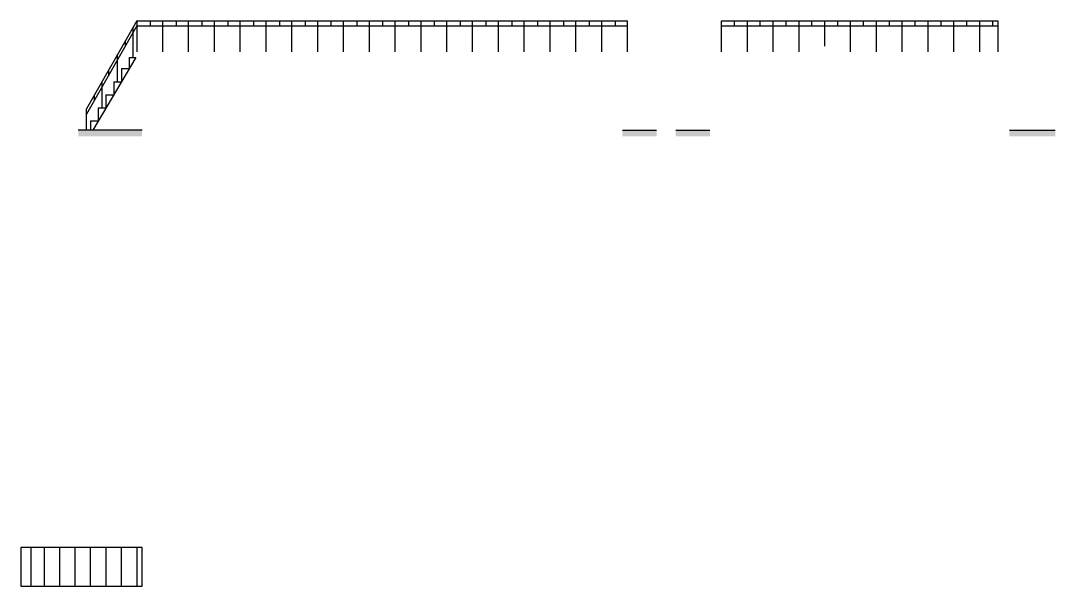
# Model space of a CAD drawing. Header units: millimetres. Extents: x 1414 to 3190, y 159 to 1050.
# Drawn here: x 2655.39 to 2695.46, y 723.71 to 745.6 of the extents above; entities that cross this region are included whole.
import ezdxf

# ---------------------------------------------------------------- set-up
doc = ezdxf.new("R2010")
doc.units = ezdxf.units.MM

msp = doc.modelspace()

# ---------------------------------------------------------------- hatches: boundary and pattern name
at = {"lineweight": -2}
h = msp.add_hatch(dxfattribs=at)
h.set_pattern_fill('AR-HBONE', color=256, scale=0.0025, style=0)
h.set_pattern_definition([(45, (2233.2281, 804.02545), (4e-17, 0.35921024), [0.762, -0.254]), (135, (2233.4077, 804.20506), (4e-17, 0.35921024), [0.762, -0.254])])
h.paths.add_polyline_path([(2657.62471, 741.36697), (2660.09661, 741.36697), (2660.09661, 741.11697), (2657.62471, 741.11697)])
h.paths.add_polyline_path([(2678.69661, 741.36697), (2680.02204, 741.36697), (2680.02204, 741.11697), (2678.69661, 741.11697)])
h.paths.add_polyline_path([(2680.76038, 741.36697), (2682.08429, 741.36697), (2682.08429, 741.11697), (2680.76038, 741.11697)])
h.paths.add_polyline_path([(2693.68429, 741.36697), (2695.45973, 741.36697), (2695.45973, 741.11697), (2693.68429, 741.11697)])

# ---------------------------------------------------------------- linework, layer by layer
for p, q in [((2659.89661, 745.59917), (2657.94659, 742.18303)), ((2659.89661, 745.39917), (2657.94659, 741.98303)), ((2659.74661, 744.17417), (2659.74661, 745.3364)), ((2659.89115, 745.59917), (2678.89661, 745.59917)), ((2659.89115, 745.39917), (2678.89661, 745.39917)), ((2659.89661, 745.59917), (2659.89661, 744.39917)), ((2660.41018, 745.59917), (2660.41018, 745.39917)), ((2660.89661, 744.39917), (2660.89661, 745.59917)), ((2661.41018, 745.59917), (2661.41018, 745.39917)), ((2661.41018, 745.59917), (2661.41018, 745.39917)), ((2661.89661, 744.39917), (2661.89661, 745.59917)), ((2662.41018, 745.59917), (2662.41018, 745.39917)), ((2662.89661, 744.39917), (2662.89661, 745.59917)), ((2663.41018, 745.59917), (2663.41018, 745.39917)), ((2663.89661, 744.39917), (2663.89661, 745.59917)), ((2664.41018, 745.59917), (2664.41018, 745.39917)), ((2664.89661, 744.39917), (2664.89661, 745.59917)), ((2665.41018, 745.59917), (2665.41018, 745.39917)), ((2665.89661, 744.39917), (2665.89661, 745.59917)), ((2666.41018, 745.59917), (2666.41018, 745.39917)), ((2666.89661, 744.39917), (2666.89661, 745.59917)), ((2667.41018, 745.59917), (2667.41018, 745.39917)), ((2667.89661, 744.39917), (2667.89661, 745.59917)), ((2668.41018, 745.59917), (2668.41018, 745.39917)), ((2668.89661, 744.39917), (2668.89661, 745.59917)), ((2669.41018, 745.59917), (2669.41018, 745.39917)), ((2669.89661, 744.39917), (2669.89661, 745.59917)), ((2670.41018, 745.59917), (2670.41018, 745.39917)), ((2670.89661, 744.39917), (2670.89661, 745.59917)), ((2671.41018, 745.59917), (2671.41018, 745.39917)), ((2671.89661, 744.39917), (2671.89661, 745.59917)), ((2672.41018, 745.59917), (2672.41018, 745.39917)), ((2672.89661, 744.39917), (2672.89661, 745.59917)), ((2673.41018, 745.59917), (2673.41018, 745.39917)), ((2673.89661, 744.39917), (2673.89661, 745.59917)), ((2674.41018, 745.59917), (2674.41018, 745.39917)), ((2674.89661, 744.39917), (2674.89661, 745.59917)), ((2675.41018, 745.59917), (2675.41018, 745.39917)), ((2675.89661, 744.39917), (2675.89661, 745.59917)), ((2676.41018, 745.59917), (2676.41018, 745.39917)), ((2676.89661, 744.39917), (2676.89661, 745.59917)), ((2677.41018, 745.59917), (2677.41018, 745.39917)), ((2677.89661, 744.39917), (2677.89661, 745.59917)), ((2678.41018, 745.59917), (2678.41018, 745.39917)), ((2678.89661, 744.39917), (2678.89661, 745.59917)), ((2682.53429, 744.39917), (2682.53429, 745.59917)), ((2682.53429, 745.59917), (2693.23429, 745.59917)), ((2682.53429, 745.39917), (2693.23429, 745.39917)), ((2683.03429, 745.39917), (2683.03429, 745.59917)), ((2683.53429, 744.39917), (2683.53429, 745.59917)), ((2684.03429, 745.39917), (2684.03429, 745.59917)), ((2684.53429, 744.39917), (2684.53429, 745.59917)), ((2685.03429, 745.39917), (2685.03429, 745.59917)), ((2685.53429, 744.39917), (2685.53429, 745.59917)), ((2686.03429, 745.39917), (2686.03429, 745.59917)), ((2686.53429, 744.61099), (2686.53429, 745.59917)), ((2687.03429, 745.39917), (2687.03429, 745.59917)), ((2687.53429, 744.39917), (2687.53429, 745.59917)), ((2688.03429, 745.39917), (2688.03429, 745.59917)), ((2688.53429, 744.39917), (2688.53429, 745.59917)), ((2689.03429, 745.39917), (2689.03429, 745.59917)), ((2689.53429, 744.39917), (2689.53429, 745.59917)), ((2690.03429, 745.39917), (2690.03429, 745.59917)), ((2690.53429, 744.39917), (2690.53429, 745.59917)), ((2691.03429, 745.39917), (2691.03429, 745.59917)), ((2691.53429, 744.39917), (2691.53429, 745.59917)), ((2692.03429, 745.39917), (2692.03429, 745.59917)), ((2692.53429, 744.39917), (2692.53429, 745.59917)), ((2693.03429, 745.39917), (2693.03429, 745.59917)), ((2693.23429, 745.59917), (2693.23429, 744.39917)), ((2659.44661, 744.61084), (2659.44661, 744.81084)), ((2659.85207, 744.17417), (2658.18497, 741.36697)), ((2659.14661, 743.23884), (2659.14661, 744.28528)), ((2659.59661, 744.17417), (2659.85207, 744.17417)), ((2659.59661, 744.17417), (2659.59661, 743.74401)), ((2658.8038, 743.48473), (2658.8038, 743.68473)), ((2659.29661, 743.74401), (2659.59661, 743.74401)), ((2659.29661, 743.74401), (2659.29661, 743.23884)), ((2658.54661, 742.22851), (2658.54661, 743.23417)), ((2658.99661, 743.23884), (2659.29661, 743.23884)), ((2658.99661, 743.23884), (2658.99661, 742.73368)), ((2658.24661, 742.50861), (2658.24661, 742.70861)), ((2658.69661, 742.73368), (2658.99661, 742.73368)), ((2658.69661, 742.73368), (2658.69661, 742.22851)), ((2657.94659, 741.36697), (2657.94659, 742.18303)), ((2658.39661, 742.22851), (2658.69661, 742.22851)), ((2658.39661, 742.22851), (2658.39661, 741.72335)), ((2658.09661, 741.72335), (2658.39661, 741.72335)), ((2658.09661, 741.72335), (2658.09661, 741.36697)), ((2660.09661, 741.36697), (2657.62471, 741.36697)), ((2678.69661, 741.36697), (2680.02204, 741.36697)), ((2680.76038, 741.36697), (2682.08429, 741.36697)), ((2693.68429, 741.36697), (2695.45973, 741.36697)), ((2655.78169, 725.20553), (2655.78169, 723.70553)), ((2656.29661, 725.20553), (2656.29661, 723.70553)), ((2656.29661, 725.20553), (2656.29661, 723.70553)), ((2656.29661, 725.20553), (2656.29661, 723.70553)), ((2656.89661, 725.20553), (2656.89661, 723.70553)), ((2657.49661, 725.20553), (2657.49661, 723.70553)), ((2658.08975, 725.20553), (2658.08975, 723.70553)), ((2658.69661, 725.20553), (2658.69661, 723.70553)), ((2659.29101, 725.20553), (2659.29101, 723.70553)), ((2659.89661, 725.20553), (2659.89661, 723.70553))]:
    msp.add_line(p, q, dxfattribs=at)
msp.add_lwpolyline([(2660.09661, 725.20553), (2655.3938, 725.20553), (2655.3938, 723.70553), (2660.09661, 723.70553)], close=True, dxfattribs=at)

doc.saveas('drawing.dxf')
